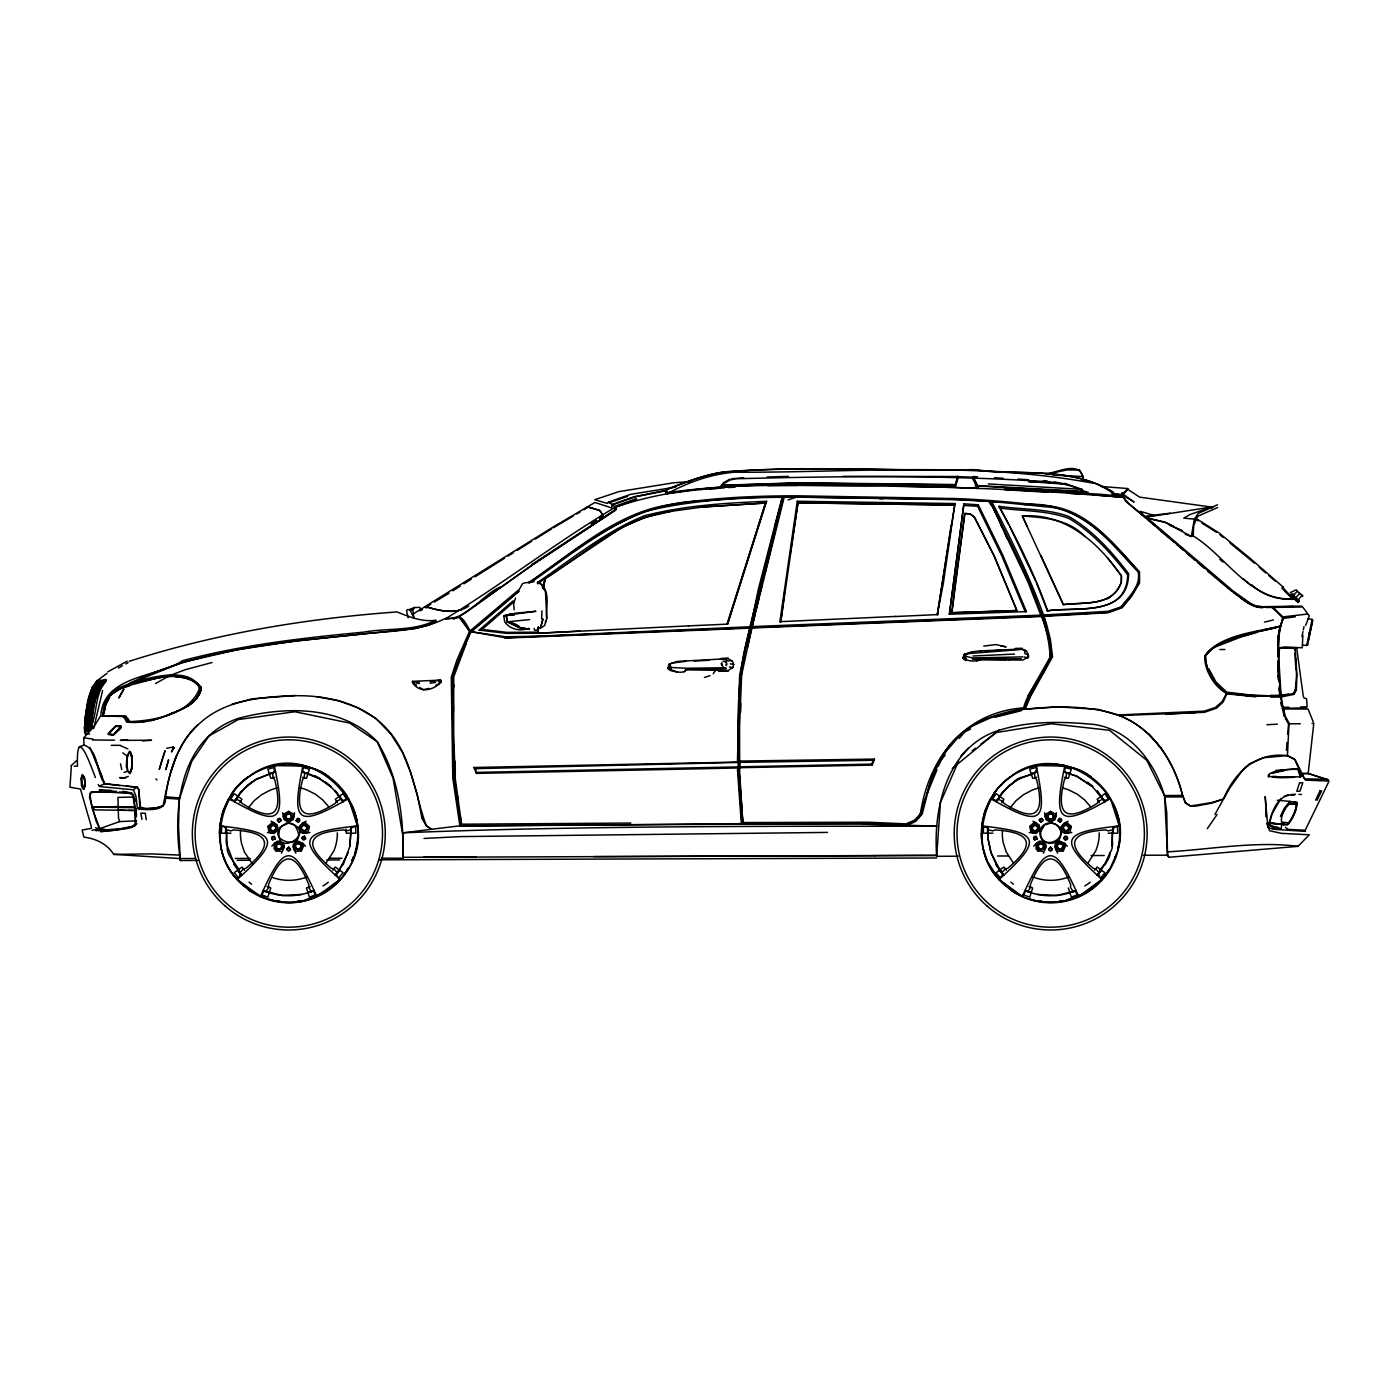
<?xml version="1.0" encoding="UTF-8"?>
<svg xmlns="http://www.w3.org/2000/svg" width="1399" height="1399" viewBox="0 0 1399 1399"><rect width="100%" height="100%" fill="white"/><g stroke="black" fill="none" stroke-linecap="round" stroke-linejoin="round"><path stroke-width="1.5" d="M86.126 731.782L86.126 716.41L89.081 700.042M288.631 847.427L290.38 849.123L289.89 850.382L287.372 850.382L286.882 849.123L288.631 847.217L290.607 849.123L288.631 851.152L286.673 849.123L288.631 847.217M1050.509 847.427L1052.258 849.123L1051.768 850.382L1049.25 850.382L1048.76 849.123L1050.509 847.217L1052.485 849.123L1050.509 851.152L1048.551 849.123L1050.509 847.217M919.003 817.75C927.677 795.979 930.335 770.901 945.182 751.438C962.442 724.665 993.465 713.752 1023.456 708.838C1028.3 684.548 1058.518 666.589 1048.953 639.903C1036.676 591.043 1012.142 546.344 990.002 501.437L955.15 499.67L797.36 497.135C765.69 496.243 733.741 498.184 702.053 500.982C634.551 501.874 581.057 545.558 529.084 583.208M1296.471 804.075L1295.491 810.108L1290.612 820.601L1288.549 822.874L1281.519 822.07C1280.575 815.162 1285.016 807.923 1289.93 803.271L1296.471 804.075L1288.514 804.058M197.871 724.63C175.015 745.615 168.632 776.987 163.141 805.754L155.971 807.992L146.335 808.744L139.83 807.24L138.116 808.027L139.235 808.727L140.652 808.325L138.711 789.456L137.242 787.182L104.698 783.755C96.094 772.878 98.804 750.056 84.027 745.055L78.886 746.961M381.245 858.182L403.017 858.217C404.084 818.223 398.523 776.2 377.17 741.627C341.951 704.851 284.084 706.215 238.337 718.352C180.069 738.06 172.252 808.307 180.436 860.525L197.819 860.455M1278.074 651.742L1278.511 636.038L1282.778 617.029L1272.74 607.079L1256.145 606.711L1249.937 603.913L1232.134 591.217L1129.378 504.077L1123.292 497.397C1044.616 490.402 965.555 487.237 886.581 485.995C796.626 487.307 702.193 477.181 615.63 507.137L614.581 509.061L614.528 506.49L612.64 504.864L612.132 506.823L612.202 504.462L608.408 502.136L607.218 503.43L594.802 499.688L618.953 491.609L673.706 482.777L691.019 481.571M85.094 782.216L83.573 788.984L81.649 785.434L81.807 775.815M86.178 731.729C85.531 713.84 87.507 693.572 101.567 680.841L94.677 688.955M130.492 753.152C132.415 759.657 133.167 767.351 130.09 773.577M354.419 811.805L357.427 825.935C298.564 832.09 296.063 839.907 340.062 879.446A68.936 68.936 0 0 1 335.743 883.731A69.338 69.338 0 0 0 340.044 879.446C396.109 820.811 312.152 727.567 247.955 777.197A67.519 67.519 0 0 0 232.671 792.516C216.932 819.08 213.75 855.593 237.2 879.446C247.343 869.741 224.924 858.794 227.372 846.185C223.455 839.697 231.587 825.445 219.835 825.935L222.826 811.787L232.654 792.499M1001.824 872.591A61.049 61.049 0 0 1 999.83 869.968L990.947 852.516L988.219 839.715L988.026 827.981L981.713 825.935L984.704 811.787L994.549 792.499M737.465 769.712L741.243 822.402L742.834 824.186L860 824.011L899.592 825.427M1272.74 607.079L1283.285 618.515L1280.015 626.507L1278.669 636.143M87.228 731.537C86.738 713.56 88.399 693.012 103.194 680.648M87.368 731.52C87.105 713.717 88.504 693.274 103.124 680.963M740.613 712.178L740.788 703.452M741.313 677.326L741.4 672.971M88.452 730.977C87.892 712.476 90.515 691.91 105.764 679.424M1283.285 618.515L1280.015 626.507C1255.637 633.502 1221.974 635.094 1205.483 655.746C1205.134 670.786 1214.699 684.688 1226.608 693.204L1250.146 695.95L1280.277 696.247L1284.684 715.693L1289.021 723.79L1287.43 755.6L1263.979 757.698L1249.342 763.871L1243.029 769.66L1229.791 787.952L1214.927 814.463M88.417 730.96C87.91 712.458 90.375 691.893 105.624 679.354M1008.731 524.642L999.008 506.263C1022.179 509.761 1046.644 508.344 1068.836 516.528C1092.899 530.396 1111.943 551.783 1128.591 573.695C1128.206 617.326 1076.391 606.379 1047.396 610.873L1036.344 582.474M226.148 827.981L227.39 846.185L234.402 864.477M988.026 827.981L988.236 839.715L990.964 852.533L996.28 864.477L1003.013 874.113L999.078 879.446C975.628 855.593 978.81 819.097 994.549 792.516A69.198 69.198 0 0 1 1009.833 777.197C1059.9 736.434 1139.59 794.335 1116.297 854.544A69.338 69.338 0 0 1 1114.898 858.444M1052.485 475.048L1082.826 476.517L1082.459 480.714L1082.826 476.517C1078.542 460.778 1057.032 472.879 1046.155 473.666M1308.31 772.231L1313.644 724.804M84.342 729.351L84.412 726.955M546.729 618.515C545.627 606.939 551.346 590.256 539.122 582.928L537.408 583.313L537.95 581.897L541.71 584.677L545.505 591.899L546.729 618.515L544.648 625.545L540.399 628.203L538.143 627.452M132.188 765.008L132.083 768.436L129.215 773.07L127.606 771.199L126.819 761.546L126.994 756.579L129.845 752.19L132.468 757.908M225.554 833.174L225.746 827.701M403.052 857.237L403.017 858.217L402.72 834.941L393.049 778.036L377.17 741.697L349.68 723.056L294.822 711.741L238.285 719.541L208.906 736.014L191.733 761.353L179.632 798.252L165.309 797.482C167.408 812.015 147.927 809.601 138.746 809.199M987.432 833.174L987.624 827.701M188.235 705.883L196.437 698.258L200.826 690.214L200.722 687.276C191.278 675.175 172.916 675.175 159.101 677.623C172.916 675.21 191.278 675.157 200.722 687.276C199.13 705.411 178.565 710.15 164.732 716.393C178.355 710.342 195.633 706.163 200.844 690.214C192.432 664.333 148.556 678.113 130.369 682.974L130.09 684.88L116.519 689.969L110.154 695.111L122.378 687.259L157.003 678.06M980.716 744.268L996.036 732.569L1050.999 723.755L1109.477 730.278L1146.69 760.199L1164.388 795.506C1154.752 762.385 1130.235 729.736 1094.07 724.455C1061.334 721.412 1027.513 720.572 995.983 731.292C946.441 749.13 933.046 809.112 936.683 856.328L958.35 856.205M85.059 727.323C85.461 711.584 87.63 694.324 98.839 682.345L93.873 688.64L88.732 700.339L85.601 716.778M126.295 767.089L126.994 756.579M541.605 618.953L541.973 610.856M1302.871 635.198L1302.277 647.807L1285.069 646.933L1278.459 647.894L1294.232 648.367L1294.932 649.958M1195.411 518.032L1218.949 532.879L1250.059 558.288L1283.338 587.213L1282.498 587.475L1292.659 598.964C1250.059 601.238 1225.769 555.893 1193.19 535.904L1193.679 526.059L1196.39 518.242L1198.418 515.951L1217.55 507.557M226.236 828.803L226.008 833.174L226.358 826.634M269.045 826.809L268.94 828.942A4.232 4.232 0 0 0 273.959 832.195L277.072 829.415L276.18 825.323L272.175 824.028L269.045 826.809L267.891 826.424L271.913 822.839L277.089 824.536L278.226 829.782L274.204 833.384L267.419 832.527M988.114 828.803L987.886 833.174L988.236 826.634M1030.923 826.809L1030.818 828.942A4.232 4.232 0 0 0 1035.837 832.195L1038.95 829.415L1038.058 825.323L1034.053 824.028L1030.923 826.809L1029.769 826.424L1033.791 822.839L1038.967 824.536L1040.104 829.782L1036.082 833.384L1029.297 832.527M219.468 833.174L219.853 825.935M267.891 826.424L269.028 831.706L271.389 833.227M1029.769 826.424L1030.906 831.706L1033.266 833.227M275.201 838.963L274.361 836.375L271.686 837.197L272.56 839.872L275.201 838.963L272.648 839.68L271.756 838.666L272.91 836.445L274.256 836.567L274.991 838.875M1037.079 838.963L1036.239 836.375L1033.564 837.197L1034.438 839.872L1037.079 838.963L1034.526 839.68L1033.634 838.666L1034.788 836.445L1036.134 836.567L1036.869 838.875M1128.591 573.695L1127.716 574.849C1126.457 617.431 1076.286 606.676 1047.641 610.768L1047.396 610.873M1083.018 480.976L1083.263 476.919L1079.276 469.522M712.371 669.474L715.379 670.523L713.21 673.793M1286.433 750.319L1287.028 742.379M84.57 728.022L84.902 723.545M95.674 830.639L112.672 830.534L132.503 826.722L135.633 823.556L135.161 808.517M1280.12 626.525L1278.336 636.055L1278.039 656.568L1278.336 636.055L1280.12 626.49C1256.599 633.187 1220.767 635.601 1205.483 655.746C1205.606 670.698 1214.489 684.776 1226.626 693.187L1250.164 695.95L1280.085 696.23L1280.75 695.286C1278.179 672.464 1277.654 649.241 1280.015 626.507L1263 629.987M84.814 722.968L85.496 714.294M281.391 764.379L267.261 767.386M1043.287 764.379L1029.139 767.386M764.816 573.677L782.478 500.772L782.146 497.257C735.612 497.694 688.675 500.457 643.383 511.877C602.409 528.717 567.417 557.099 531.218 582.159M1287.71 734.16L1288.549 723.878L1285.296 718.264M1277.969 656.568L1278.756 647.912M85.479 723.86L85.986 718.369M288.631 764.011L303.023 765.515L302.866 771.653L304.702 772.668L304.23 777.704L302.586 779.593C293.545 815.477 303.933 823.049 335.288 803.341L336.564 801.19L341.216 799.179L342.755 800.63L348.526 798.584L357.427 825.935A68.936 68.936 0 0 1 356.29 847.549L354.419 854.544M1050.509 764.011L1064.901 765.515L1064.744 771.653L1066.58 772.668L1066.108 777.704L1064.464 779.593C1055.423 815.477 1065.811 823.049 1097.166 803.341L1098.442 801.19L1103.094 799.179L1104.633 800.63L1110.421 798.584L1119.305 825.935A68.936 68.936 0 0 1 1117.941 848.563A69.198 69.198 0 0 0 1118.763 844.506M132.24 763.277L130.719 771.653L129.215 772.633L127.606 770.814L127.064 766.774M1279.49 648.751L1278.791 658.702L1281.047 695.216L1279.858 696.23L1281.274 696.929L1294.092 694.359L1296.348 689.987L1296.925 675.175L1295.089 647.894L1289.406 647.807M165.554 797.43C169.122 770.971 177.953 743.464 198.151 724.787C223.77 700.007 261.071 696.685 294.927 695.723C330.234 695.076 368.811 704.974 391.283 734.108C412.338 760.619 415.171 795.297 426.24 825.69L431.592 829.257L460.883 825.707L742.834 824.186L739.669 772.143L739.564 727.34L741.61 675.157L759.989 589.801L783.597 496.872L955.132 499.356C985.491 500.405 1015.639 503.85 1045.857 506.823C1086.219 509.184 1112.607 545.173 1138.174 572.069C1141.077 586.076 1128.748 596.971 1120.861 606.904L1108.025 611.346L1043.479 615L1049.372 639.85L1051.488 656.796L1029.507 696.51L1024.051 709.276C1055.301 705.97 1088.037 705.079 1118.168 715.029C1152.461 727.83 1174.461 760.881 1182.54 795.454L1185.285 802.816L1190.357 805.999L1210.957 802.729L1223.321 799.161C1235.02 771.863 1256.232 751.875 1287.272 755.6L1294.705 759.08M276.32 847.567L276.652 844.611L279.38 843.405L281.776 845.171L281.461 848.126L278.733 849.333L276.32 847.584L276.652 844.611L279.38 843.405L281.776 845.171L281.461 848.126L278.733 849.333M963.911 503.832L949.396 614.196L963.911 503.832L978.268 504.794L1002.646 554.808L1026.429 611.608L1025.152 611.66L1001.789 555.875L977.621 506.281L978.268 504.794M513.171 600.836L479.14 630.11L506.858 633.415L537.601 633.222L538.423 626.874L537.671 633.24L537.723 627.906M797.273 501.262L779.89 621.681L780.834 621.681L797.937 502.871L797.273 501.262L954.922 503.553L943.328 583.523L937.295 614.668L954.922 503.553M1280.802 798.619L1271.918 814.235L1269.278 824.571L1273.335 828.208L1281.117 829.17L1281.834 823.451L1283.6 825.323M780.834 621.681L784.944 589.556M964.016 654.627L971.483 651.882L979.527 650.937L1021.742 649.031L1026.394 650.902L1028.23 654.522L1027.216 657.74L1022.791 660.031L980.157 659.891C974.666 661.657 967.898 661.57 963.159 658.02L964.016 654.627L972.515 652.214M179.229 798.409L178.547 826.529L180.366 860.542L180.366 858.531L195.65 858.514M282.685 812.784L283.98 819.517L288.631 822.227L293.283 819.517L294.577 812.784M1044.581 812.784L1045.857 819.517L1050.509 822.227L1055.178 819.517L1056.455 812.784M86.895 710.814L87.455 706.915M88.032 703.015L88.592 699.115M789.875 556.47L798.025 502.783L953.961 505.074M672.569 511.125C622.957 517.123 585.447 553.025 544.945 578.749L543.442 588.979L545.033 578.784L622.153 527.231L644.974 517.368L672.569 511.107L703.207 506.963L765.463 503.063L766.6 501.314C725.661 502.958 684.461 505.529 644.607 515.689C605.33 531.463 572.208 558.901 537.478 582.491M543.232 586.583L545.033 578.784M951.163 525.08L937.347 614.651M343.227 864.704L349.89 846.185L351.114 827.981L355.521 826.144L355.888 833.174L346.287 833.174L346.078 829.152M1114.618 858.339L1116.28 854.562L1110.421 867.765L1101.94 879.446C1091.622 871.367 1110.928 862.588 1110.072 852.516C1116.664 844.856 1106.224 826.477 1119.305 825.935L1116.297 811.805M1300.598 776.2L1300.388 777.354L1297.835 769.345C1269.995 768.628 1251.178 780.1 1294.582 777.232M349.872 846.185L351.114 827.981M1111.75 846.185L1112.992 827.981M278.961 822.175L281.164 820.583L279.573 818.293L277.282 819.954L278.961 822.175L280.954 820.531L280.674 819.237L278.209 818.817L277.492 819.989L278.996 821.965M1040.839 822.175L1043.042 820.583L1041.451 818.293L1039.16 819.954L1040.839 822.175L1042.832 820.531L1042.552 819.237L1040.087 818.817L1039.37 819.989L1040.873 821.965M545.383 622.415L545.697 620.666M126.522 761.476L128.551 752.645L130.317 751.595L132.223 756.299M1311.93 620.299L1312.105 619.337L1307.82 618.795M1028.23 657.967L1028.632 655.799M460.131 815.337L461.565 826.144L742.047 823.661L738.13 769.695C738.217 722.146 735.577 673.531 750.441 627.661L758.258 589.591L782.146 497.257M1307.733 644.082L1307.505 645.026L1312.699 620.072L1308.257 641.372M1302.364 644.956L1306.701 645.481L1312.105 619.337M412.513 681.348L412.32 682.292C419.368 693.817 433.69 690.494 441.21 681.873L440.668 680.124L412.513 681.348L413.614 682.222M921.469 814.043L915.103 820.811L906.097 824.973L868.254 823.329L742.991 823.521L738.987 769.625C738.864 720.537 736.049 669.771 752.959 622.905L784.192 497.222M1303.308 629.952L1303.99 626.612M1308.695 635.741L1309.377 632.418M964.331 655.921L964.663 654.26M93.541 718.317L91.302 727.812M504.987 638.154L749.567 628.151L782.793 496.837L775.081 525.08M1301.909 636.65L1302.976 631.631M113.494 734.807L108.44 734.527L108.807 732.831L115.225 726.361L120.734 726.448L114.753 733.671L121.206 726.448L115.715 726.273L108.44 734.23L113.494 734.807L120.839 727.987L113.494 734.772L108.125 733.776M963.159 658.02L967.059 653.718L1020.221 649.556M296.098 820.583L297.69 818.293L299.981 819.954L298.302 822.175L296.098 820.583L297.742 818.502L299.071 818.817L299.438 821.283L298.267 821.965L296.308 820.531M687.434 669.404L686.105 669.596C682.485 675.175 672.727 670.628 668.145 668.267L670.471 664.665M1057.976 820.583L1059.568 818.293L1061.858 819.954L1060.18 822.175L1057.976 820.583L1059.62 818.502L1060.949 818.817L1061.316 821.283L1060.145 821.965L1058.186 820.531M108.877 716.358L102.949 715.956C102.319 693.309 123.672 684.181 142.523 681.296M105.485 707.719L102.949 715.956L105.817 703.592L109.297 696.807L105.817 703.592L102.931 715.956L109 716.358L102.931 715.956L105.922 703.575M726.308 668.757L686.209 669.282L684.146 671.87L686.314 669.859L728.197 670.471L732.779 667.603L733.706 664.438L732.342 660.94L727.777 658.684L677.064 661.412L668.722 664.438L668.145 668.267M749.567 628.151L739.599 675.297L737.465 761.248M747.363 647.51L754.795 615.682M755.792 611.433L758.765 598.702M103.106 714.749L106.062 702.368L110.451 693.887L116.764 688.745L182.604 662.269L237.096 649.783L295.276 640.952L415.258 628.588L428.374 625.248L435.806 621.925L435.701 620.317C422.166 622.065 409.33 616.976 397.054 611.923C306.259 618.48 216.058 633.432 129.268 661.307M1306.701 645.481L1306.928 644.484M759.762 594.505L761.79 586.164M1295.544 689.305L1293.498 693.502M1295.264 691.316L1296.541 675.21L1295.754 658.579M93.628 728.652L102.617 690.529M1217.515 504.777L1198.226 513.45L1194.344 519.169L1191.371 536.482L1185.215 534.313M283.245 816.806L283.98 814.078L288.631 811.368L293.283 814.078L294.017 816.789M1045.123 816.806L1045.857 814.078L1050.509 811.368L1055.178 814.078L1055.895 816.789M100.833 714.784C104.488 674.86 157.16 677.571 182.639 660.66C241.712 644.991 302.481 637.892 363.198 632.208C387.138 627.854 413.387 631.614 435.701 620.317M165.991 769.537L168.58 759.814L165.694 769.467M237.882 796.258A62.693 62.693 0 0 1 257.259 778.841L274.274 772.143L274.256 765.48C293.248 766.547 313.656 763.277 329.29 777.197M954.73 486.904L957.65 476.22M984.721 811.805L990.614 798.584L996.91 800.665L999.848 796.363A61.066 61.066 0 0 1 1013.715 782.496C1018.927 773.769 1039.702 778.211 1036.134 765.48C1055.108 766.565 1075.534 763.277 1091.168 777.197L1087.6 775.133L1091.15 777.232M528.77 629.095L519.012 627.521L507.015 621.838L506.176 615.228L513.818 613.951M955.272 487.342L958.263 476.657L972.812 477.216L978.461 488.408L954.538 487.394L958.263 476.657M782.478 500.772L783.597 496.872M1028.947 886.564L1032.689 887.998L1029.716 897.144L1023.159 894.608L1022.372 896.392C1044.493 906.325 1071.651 903.544 1091.185 889.134A69.338 69.338 0 0 0 1094.438 886.616M1064.447 777.302L1068.329 778.351L1071.302 769.205L1064.499 767.369C1052.957 822.979 1059.375 827.736 1108.742 799.546L1104.93 793.653L1097.148 799.284L1099.352 802.659M669.247 665.924L669.736 664.28L668.722 664.438M89.186 697.139L91.565 689.252M703.207 506.963L765.55 502.958L727.585 624.129L766.6 501.314M765.55 502.958L727.008 624.129M275.096 830.324L276.023 827.491L274.029 825.27L271.126 825.882L270.199 828.698L272.193 830.919L275.096 830.324L272.193 830.919L270.199 828.715L271.126 825.882L274.047 825.27L276.023 827.491M454.255 685.09L452.891 689.217L453.521 711.007M721.901 662.322L721.919 665.329M1036.974 830.324L1037.901 827.491L1035.925 825.27L1033.004 825.882L1032.077 828.698L1034.071 830.919L1036.974 830.324L1034.071 830.919L1032.077 828.715L1033.004 825.882L1035.925 825.27L1037.901 827.491M726.168 665.382L726.658 663.895M919.65 815.827L925.491 798.619M304.352 836.445L305.524 838.666L304.615 839.68L302.271 838.875L302.184 837.581L304.422 836.235L305.716 838.718L303.198 839.977L301.992 837.511L304.422 836.235M171.01 771.741L176.939 754.463M452.559 675.857L470.379 632.016L518.609 591.095M515.514 598.09L513.59 603.686L514.15 609.824M726.501 665.574L726.501 662.094L723.091 661.01M1065.076 839.977L1064.062 837.581L1064.901 836.567L1067.472 837.197L1067.594 838.718L1066.58 839.872L1063.957 838.963L1064.796 836.375L1066.3 836.235L1067.402 838.666L1065.146 839.767M1280.697 626.63L1283.268 616.872L1307.086 614.091M872.277 765.113L874.462 759.08L739.651 761.073L739.669 767.701L872.277 765.113L871.455 764.116L741.767 766.774L739.669 767.701M871.455 764.116L874.462 759.08M222.843 811.805L228.737 798.584C277.684 826.354 287.18 825.672 274.641 767.369L267.839 769.205L270.811 778.351L274.711 777.302M281.461 853.163L284.382 846.955L283.927 844.174L279.625 841.044L276.845 841.481L274.641 843.265L274.082 848.668L275.813 850.819L281.164 851.361M1043.339 853.163L1046.26 846.955L1045.805 844.174L1041.503 841.044L1038.723 841.481L1036.519 843.265L1035.977 848.668L1037.691 850.819L1043.059 851.361M1305.634 625.458L1309.289 615.892L1302.696 607.009L1266.322 607.516M348.176 852.533L339.31 869.968A61.049 61.049 0 0 1 337.316 872.591L336.127 874.113L338.61 878.187L343.052 872.696L335.27 867.048A57.849 57.849 0 0 1 332.787 870.23M1098.005 874.113L1104.755 864.477L1110.054 852.533M466.252 643.4L453.731 676.836L453.678 733.741L455.217 778.211L461.722 825.532L458.033 807.52L454.518 778.124L452.979 733.741L453.066 676.994L458.487 660.625L470.711 632.208L519.029 591.357M927.45 792.901L936.98 769.747M938.554 765.883L940.932 760.112L945.147 755.11M1025.257 709.083L1030.503 696.282L1052.538 656.778L1050.422 639.518L1046.837 625.248L1044.109 616.329L1042.85 615.945L1040.961 611.171M958.577 761.143L940.443 802.554L936.683 856.328L936.543 855.384L874.935 855.628M351.901 860.228L353.58 856.45M99.696 689.829L95.272 699.78L92.386 715.728L92.072 727.165C91.652 711.024 94.398 693.257 106.027 681.453M1207.634 668.914L1215.206 682.485L1226.836 693.834L1223.111 702.071L1216.535 708.174L1204.469 712.301L1119.305 715.571C1153.143 728.687 1174.286 761.773 1182.645 795.874M1281.309 816.334L1284.947 808.482L1290.333 801.977M453.468 619.197L458.907 616.872L469.522 631.229L456.896 660.136L451.282 677.133L452.786 778.229L459.886 825.812M1280.435 816.421L1284.265 808.272L1290 801.382L1297.083 802.816C1296.751 810.528 1293.113 818.363 1288.077 824.186M514.29 613.899L506.508 615.193L507.085 621.383L519.204 627.486L529.399 629.2M130.369 682.974C202.785 647.859 284.679 642.438 363.478 633.852C390.968 631.019 419.403 631.106 444.602 618.813L446.001 618.41C503.413 583.523 556.837 541.92 614.738 507.54L616.12 509.131L615.455 510.145L532.285 565.039L458.907 616.872M1024.225 708.349L1036.834 683.551M476.464 773.402L475.468 768.663L473.929 767.491L739.127 762.018L739.144 767.247L737.325 767.981L695.443 768.89L476.464 773.402L473.929 767.491M106.359 703.854L109.647 697.384M1105.123 864.704L1108.13 858.829M1048.428 661.71L1050.369 658.072M123.794 688.693L118.793 698.014L123.811 689.497M519.012 627.521L519.466 626.682L515.986 624.426L509.936 622.118L519.466 626.682M1009.256 660.311L1008.679 659.891M104.348 683.167L103.736 679.704M1027.688 696.51L1050.247 656.935C1049.25 642.998 1046.435 626.944 1040.786 615.14L1028.003 582.036L1001.229 525.692M517.455 592.494L522.631 583.558M237.2 879.446L260.494 896.392L264.428 897.651L260.494 896.374L263.991 891.303L266.072 891.583L268.66 887.228L268.433 884.71C282.266 850.4 294.997 850.347 308.829 884.71L308.602 887.228L311.208 891.583L313.271 891.303L316.769 896.392C278.576 914.806 228.457 889.344 220.99 847.549M1068.329 887.998L1071.302 897.144L1077.877 894.608C1054.496 842.81 1046.539 842.81 1023.159 894.608L1026.271 890.971L1027.95 891.583L1030.538 887.228L1030.311 884.71C1044.144 850.4 1056.875 850.347 1070.707 884.71L1070.48 887.228L1073.085 891.583L1075.166 891.303L1078.646 896.392L1101.94 879.446L1085.099 893.087L1064.901 900.816A68.936 68.936 0 0 1 1043.287 901.953M120.646 727.9L121.206 726.151L115.715 726.273M280.202 827.001C270.287 862.484 323.134 830.184 287.04 822.822C256.332 840.309 313.918 854.789 294.559 825.008A9.88 9.88 0 0 0 288.666 823.102L281.584 826.04M1205.501 655.746C1216.098 638.958 1240.423 638.591 1257.421 631.334M420.714 610.663L419.875 607.376L414.489 607.516L412.862 610.121L413.842 617.903M1269.313 774.102L1268.071 776.025L1268.788 777.162M173.459 746.979L174.036 748.063L171.482 751.997L173.459 746.979L166.726 748.273M235.574 800.036L237.952 796.363A61.066 61.066 0 0 1 251.837 782.496L257.101 778.561M234.402 801.854L237.97 796.363L234.228 793.653L230.415 799.546L235.032 800.665L237.952 796.363L241.992 799.284L239.806 802.659M342.877 864.477L336.127 874.113M996.28 801.854L999.848 796.363A62.693 62.693 0 0 1 1019.137 778.841M997.452 800.036L999.83 796.363L996.105 793.653L992.293 799.546C1041.66 827.753 1048.061 822.979 1036.519 767.369L1029.716 769.205L1032.689 778.351L1036.589 777.302M1001.684 802.659L1003.87 799.284L999.83 796.363L996.91 800.665M540.958 625.703L542.987 618.97L540.836 627.382L536.499 630.18L534.575 630.319L534.121 628.343M235.032 800.665L237.97 796.363M513.888 601.797L481.099 630.337L479.14 630.11M1207.32 828.645L1217.078 814.463M430.297 681.575L440.668 680.124M1122.54 495.019L1122.225 493.69L1134.099 502.049L1122.54 495.019L1127.961 489.44L1139.608 497.135L1212.863 507.26L1211.499 508.257M275.813 850.819L282.388 848.878L283.175 846.832L281.479 843.02L277.334 842.583L275.638 843.964L274.851 846.01L276.53 849.823M1037.691 850.819L1044.266 848.878L1045.053 846.832L1043.357 843.02L1039.212 842.583L1037.516 843.964L1036.729 846.01L1038.408 849.823M739.144 767.247L739.127 762.018M1261.601 696.16L1226.643 693.204C1215.276 688.046 1203.979 670.401 1204.766 655.746C1220.75 634.394 1256.04 632.243 1280.68 625.895M293.912 849.595L296.098 851.361L301.45 850.819L303.635 845.888L302.621 843.265L297.637 841.044L293.335 844.174L292.898 846.955L295.801 853.163M1055.79 849.595L1057.976 851.361L1063.327 850.819L1065.513 845.888L1064.499 843.265L1059.515 841.044L1055.213 844.174L1054.776 846.955L1057.696 853.163M91.739 687.591L97.248 680.876M300.733 849.823L302.411 846.01L301.642 843.964L299.946 842.583L295.784 843.02L294.105 846.832L294.874 848.878L301.45 850.819M1062.61 849.823L1064.289 846.01L1063.52 843.964L1061.824 842.583L1057.661 843.02L1055.983 846.832L1056.752 848.878L1063.327 850.819M237.603 796.118L241.765 790.96M999.481 796.118L1003.643 790.96M720.957 485.995L723.668 482.655L730.033 479.105M1281.274 696.929L1282.988 707.282L1282.096 708.349L1306.369 707.859M248.27 807.888L254.198 800.7L261.473 794.789L269.78 790.365A49.927 49.927 0 0 1 277.002 788.004M325.95 863.305L333.889 850.837A45.502 45.502 0 0 0 337.351 832.842M1010.148 807.888L1016.076 800.7L1023.351 794.789L1031.658 790.365A49.927 49.927 0 0 1 1038.88 788.004M1087.827 863.305L1095.767 850.837A45.502 45.502 0 0 0 1099.229 832.842M101.008 680.946C87.123 693.834 85.199 713.84 85.322 731.45C84.692 713.56 87.088 693.764 100.868 680.876M959.207 738.462L964.82 731.799M1085.047 536.604C1068.749 519.186 1044.581 517.647 1022.337 516.004L1063.31 604.648C1084.085 601.92 1112.835 606.991 1121.351 582.019L1121.491 575.828L1107.466 557.764M1041.101 555.893L1063.432 604.63C1084.155 601.92 1112.817 606.886 1121.333 582.036L1121.351 575.846C1098.652 542.987 1065.181 512.664 1022.424 516.004L1027.443 527.021M1290.595 595.904L1291.767 594.558L1293.463 595.764L1299.251 601.133L1297.87 602.444L1299.251 601.133M241.135 874.113L240.068 872.679L243.409 868.884L245.857 868.324C274.256 844.524 270.339 832.457 233.371 829.887L231.045 830.866L226.131 829.764M1003.013 874.113L1001.946 872.679L1005.286 868.884L1007.735 868.324C1036.134 844.524 1032.217 832.457 995.249 829.887L992.923 830.866L988.026 829.764M1296.418 601.203L1297.625 599.856L1299.094 601.168M1268.106 823.067L1287.307 824.693C1292.606 818.555 1296.383 810.336 1296.786 802.222L1293.655 801.802M81.597 776.008L82.401 775.098L83.555 776.13L84.517 778.683M1289.738 594.575L1293.113 593.841L1292.274 594.732L1297.887 600.136L1302.084 595.467L1302.871 596.096L1301.612 594.977M301.24 827.351L303.251 825.148L306.154 825.777L307.063 828.61L305.069 830.814L302.149 830.184L301.24 827.351L303.251 825.148L306.154 825.777L307.063 828.61L305.069 830.814L302.149 830.184M1295.526 598.038L1299.723 593.403L1302.084 595.467M1293.131 595.782L1297.293 591.2L1296.243 589.766L1290.385 592.529M1291.907 594.575L1290.735 595.852L1292.221 597.128L1293.463 595.764M1294.11 599.139L1295.334 597.81M1292.221 597.128L1294.495 599.192L1295.719 597.863M1298.01 602.462L1296.716 601.203L1297.922 599.909M1291.889 597.093L1293.078 595.834L1291.767 594.558M960.886 756.02L968.265 748.185M134.287 826.442L136.822 823.766L135.633 823.556M271.843 846.168L274.641 843.265M1033.721 846.168L1036.519 843.265M1143.35 855.261L1167.361 855.191L1169.092 857.255L1298.01 846.343L1309.324 834.783L1281.344 833.349L1269.575 830.709L1267.739 825.672L1265.203 796.556L1266.41 816.544M95.499 682.432L98.227 679.669M136.507 823.451L134.007 825.97L121.276 828.628L106.814 829.817L99.661 828.663L96.181 821.3L89.449 796.975L91.162 792.534L100.885 791.642L130.02 793.478L133.5 795.401M414.489 607.516L411.691 610.156L414.489 607.516L409.575 609.369L413.737 617.221M71.017 765.778L76.683 760.636M976.729 660.87L979.755 659.646M136.595 810.476L94.817 809.881L92.491 807.066L135.056 806.856M469.522 631.229L470.379 632.016L470.186 630.879L518.102 590.343M952.282 768.418L999.603 729.666M110.171 695.111L122.308 687.259M246.434 786.308L251.575 782.146M1008.312 786.308L1018.979 778.561M599.524 518.697L602.864 516.021M84.027 745.055L83.713 737.798L94.31 726.221L100.466 716.026L121.626 716.463L123.881 717.075L126.732 722.076C142.173 723.825 157.86 719.646 171.972 713.438M972.2 750.756L975.61 748.168M528.542 582.474C573.712 552.727 616.137 511.912 671.8 504.339C713.315 497.572 755.443 495.823 797.447 495.806L954.975 498.551C985.298 499.548 1015.482 502.608 1045.648 505.704C1086.673 508.082 1113.831 544.141 1139.538 571.824L1139.555 583.016L1131.529 596.341L1122.208 607.673L1108.253 612.745L1044.109 616.329M537.636 583.855L544.421 578.731M99.189 679.145L106.989 673.356M244.475 870.23A57.849 57.849 0 0 1 241.992 867.048L234.228 872.696L238.652 878.187C280.692 839.942 278.244 832.353 221.759 826.144L221.374 833.174L230.992 833.174M1006.353 870.23A57.849 57.849 0 0 1 1003.87 867.048L996.105 872.696L1000.547 878.187C1042.57 839.942 1040.122 832.353 983.637 826.144L983.252 833.174L992.87 833.174M474.104 606.641L532.25 564.934L615.7 509.918L616.364 508.886L614.983 507.662M297.935 843.387L295.521 845.118L295.836 848.091L298.547 849.315L300.977 847.567L300.663 844.611L297.952 843.387L300.663 844.611L300.96 847.567L298.547 849.315L295.836 848.091M1059.83 843.387L1057.399 845.118L1057.714 848.091L1060.425 849.315L1062.855 847.567L1062.541 844.611L1059.83 843.387L1062.541 844.611L1062.838 847.567L1060.425 849.315L1057.714 848.091M500.038 587.195C481.746 595.135 467.511 619.705 446.001 618.41M439.583 683.446L435.771 685.423M596.219 520.411L591.077 523.873L596.201 520.463M89.956 729.928L84.639 731.799M531.865 564.549L614.773 509.988M305.891 833.227L308.252 831.706L309.371 826.424L305.367 822.839L302.551 822.997L298.896 827.036L300.54 832.108L303.058 833.384L309.844 832.527M1067.769 833.227L1070.13 831.706L1071.249 826.424L1067.245 822.839L1064.429 822.997L1060.774 827.036L1062.418 832.108L1064.936 833.384L1071.721 832.527M322.924 885.987L325.687 884.203A63.007 63.007 0 0 0 328.31 882.192M1084.802 885.987L1087.565 884.203A63.007 63.007 0 0 0 1090.206 882.192M134.112 789.158L137.242 787.182M452.839 590.815L460.219 586.164M463.926 583.82L471.306 579.169M475.013 576.843L504.462 558.288M163.141 805.859L155.499 808.22L139.235 808.727M508.099 556.033L513.52 552.64M517.158 550.384L531.637 541.326M535.275 539.07L551.573 528.892M412.565 614.371L553.392 526.863L594.872 502.468L611.748 507.942M427.15 606.432L430.805 604.228M434.477 602.007L449.131 593.159M125.962 777.774L119.545 777.617L123.217 778.176L128.253 776.393M1292.081 599.576L1293.341 598.58L1283.46 588.699L1283.338 587.213M107.74 671.87L127.257 661.15M553.392 527.755L573.118 516.126M576.703 514.01L580.288 511.894M583.873 509.778L587.458 507.662M1107.483 598.772L1110.439 597.023M155.534 683.569L170.031 675.42C180.086 677.728 192.695 677.273 199.008 686.909L199.113 689.462C188.34 715.204 153.278 720.677 128.568 721.692L125.49 716.673L123.147 715.956L102.931 715.956M118.373 667.988L122.413 665.784M125.805 663.913L128.078 662.689M510.443 613.934L503.78 615.822L504.654 621.716C509.533 628.903 518.749 631.299 526.846 628.885M507.015 621.838L529.714 619.6M468.77 606.029C455.742 614.983 439.251 610.716 425.313 606.606C437.188 609.807 450.216 613.759 462.265 609.387M257.329 778.928L274.274 772.143M1019.206 778.928L1036.152 772.143M302.551 822.997L306.189 821.23M1064.429 822.997L1068.067 821.23M966.744 730.89L970.556 729.054M995.406 717.145L1021.253 710.709M116.607 690.739L122.378 688.063M905.992 825.742L915.628 821.493L922.203 814.026L929.618 785.101L936.333 768.488L945.846 751.805L958.14 737.325L971.78 726.238L990.475 717.827L1023.648 709.345L1058.291 706.88L1098.582 709.433L1117.329 714.994L1204.277 711.129L1215.329 707.509L1222.184 701.546L1226.643 693.204M1272.216 773.245L1284.824 770.447M1272.023 772.825L1284.614 770.08M100.046 785.853L104.838 783.737L119.824 785.591M470.186 630.879C459.659 612.43 462.369 618.026 445.686 619.04M171.36 713.507C183.461 708.856 196.682 703.137 201.194 689.794L200.861 686.874M429.021 688.395L423.302 689.812L419.595 687.346M438.656 681.96L441.21 680.928M1212.95 647.894L1240.983 636.982L1257.089 632.383M170.031 675.42L128.656 684.233L129.967 684.88M266.072 891.583C281.426 897.546 299.071 897.074 314.11 890.359M1284.352 796.276L1288.182 794.789M1075.988 890.359C1060.949 897.091 1043.304 897.528 1027.95 891.583M310.193 886.564L306.451 887.998L309.424 897.144L315.982 894.608C292.618 842.81 284.662 842.81 261.281 894.608L267.839 897.144L270.811 887.998L267.069 886.564M311.208 891.583L307.99 892.737L312.064 891.18M1073.942 891.18L1057.067 895.447L1037.498 894.416M171.85 674.773L185.315 669.684L212.018 662.531M1114.338 494.319C1075.009 464.765 1019.084 476.552 973.442 469.714C890.498 471.323 807.171 465.307 724.402 471.883C704.012 474.646 684.863 482.463 665.714 489.633L666.571 489.667C685.335 482.672 704.029 474.716 724.035 472.075C806.926 465.43 890.429 471.411 973.494 469.627C1019.626 475.275 1071.809 466.759 1113.377 492.133L1114.741 496.575L1092.217 494.826M614.528 506.49L636.248 498.621M614.633 507.417L636.632 499.408M162.861 717.145L150.777 720.712M1073.085 891.583L1069.868 892.737L1074.764 890.971M612.64 504.864L634.604 497.012L665.697 490.804L667.253 493.637L698.591 489.58L724.332 487.866M123.986 772.493L127.606 771.199M307.99 892.719L312.886 890.971M1022.826 656.9L972.585 657.932L965.258 656.218M99.661 828.663L119.667 821.58L136.63 820.846M612.202 504.462L634.167 496.732L665.399 490.437M608.408 502.136L630.722 494.319L675.665 487.097M1223.321 799.126L1211.831 803.131L1195.673 806.156L1190.846 806.279L1185.478 802.834M609.264 502.713L627.696 496.33M788.109 499.898L797.29 496.82M419.385 610.611L422.533 609.562M308.217 826.809L305.087 824.028L302.918 824.133L301.082 825.323L300.208 829.415L303.321 832.195L305.507 832.09L309.371 826.424M1282.761 587.807L1281.886 588.087L1292.763 599.157M1070.095 826.809L1066.965 824.028L1064.796 824.133L1062.96 825.323L1062.086 829.415L1065.199 832.195L1067.385 832.09L1071.249 826.424M1078.646 896.357L1066.86 900.204L1078.629 896.374A69.338 69.338 0 0 0 1089.471 890.341M704.431 677.448L710.01 675.63M1193.19 535.887L1191.371 536.482L1165.105 522.264L1145.379 517.682L1125.583 501.157L1122.225 493.69M124.231 687.486L129.792 685.755M288.631 812.574L285.029 814.673L284.452 816.806L285.029 818.905L288.631 821.003L292.251 818.905L292.811 816.806L288.631 811.368M1050.509 812.574L1046.907 814.673L1046.33 816.806L1046.907 818.905L1050.509 821.003L1054.129 818.905L1054.689 816.806L1050.509 811.368M1293.498 693.467L1279.858 696.23L1279.298 690.074M269.29 773.612L275.62 771.933M1031.168 773.612L1037.498 771.933M232.129 704.134L252.222 698.818L295.119 695.478M1046.312 474.278L1066.93 469.924L1079.259 470.047M514.272 613.339L535.922 611.276L506.508 615.193M71.314 766.425L69.95 787.2L80.46 789.071L91.215 826.232L91.407 828.348L82.156 830.062L83.853 837.127C95.762 838.578 107.128 843.877 113.739 854.369L180.506 858.584M1264.434 622.118L1273.405 619.949M351.132 829.764L346.218 830.866L343.892 829.887C306.923 832.457 303.023 844.524 331.406 868.324L333.871 868.884L337.194 872.679L339.31 869.968A62.693 62.693 0 0 1 335.183 875.074M1113.009 829.764L1108.095 830.866L1105.77 829.887C1068.801 832.457 1064.919 844.524 1093.284 868.324L1095.749 868.884L1099.072 872.679M1022.652 707.929C964.243 712.493 928.324 758.713 920.42 813.851L914.579 820.111L906.062 823.871L868.359 822.21L743.568 822.542M983.742 646.093L996.123 644.572L1006.056 646.898L1000.775 645.866M144.429 680.701L157.125 678.078M731.764 478.738L743.726 477.758M129.67 683.499L133.954 682.677M91.984 830.289L99.906 828.995L106.796 830.376L121.381 829.205M301.642 894.416L282.091 895.447L264.376 890.971M881.79 498.604L886.057 497.939L879.674 498.831M159.206 677.641L170.818 675.874L179.299 677.029M1281.047 695.216L1288.409 694.114M1144.085 516.371L1170.281 513.206M1295.299 616.784L1283.6 618.375M523.593 583.068L534.033 581.652M430.105 683.184L435.579 682.467M142.558 721.762L146.668 721.237M671.607 663.126L686.227 661.255M666.956 492.623C762.018 479.595 858.269 485.575 953.856 486.537M1275.573 770.447L1298.097 768.733L1301.157 776.218M1028.58 481.169L1035.138 481.571M127.554 739.634L120.331 740.368L151.494 740.263L142.558 740.893M503.78 615.822L508.012 615.42M85.409 734.16L89.658 733.81M1167.431 851.834L1166.766 812.662L1164.563 795.576L1167.588 855.226L1167.431 851.834C1210.817 849.525 1254.606 840.834 1298.01 846.343M1290.962 794.58L1295.491 794.23M92.491 739.966L114.508 740.193M728.634 487.569L735.07 487.149M698.591 489.58L705.026 489.16M709.31 488.881L720.03 488.181L723.615 483.669L729.946 480.067L735.384 478.773C837.931 476.167 940.74 474.908 1043.164 481.448C1059.673 482.375 1075.883 485.873 1090.083 494.686M721.517 485.243L797.955 482.83L954.031 484.509M721.622 485.505L797.937 483.04L953.908 484.928M985.421 651.182L1001.509 650.22M720.905 658.474L728.145 658.037M1195.918 712.616L1165.577 714.329M1200.132 712.388L1204.364 712.143M1266.917 724.734L1277.357 724.192M580.078 631.071L537.601 633.257L688.465 625.878M694.131 661.062L709.066 660.293M972.952 656.009L1014.467 654.067M688.483 625.878L727.585 624.129M779.89 621.681L895.832 616.417M751.473 627.591L1042.028 616.032M1042.85 615.945L1108.043 612.29L1121.316 607.621L1131.091 596.219L1138.873 582.963L1138.873 572.191C1109.424 537.303 1074.38 500.457 1024.54 504.549M895.43 616.522L938.099 614.563M749.847 626.769L537.303 636.23L505.459 636.79L471.183 631.753M752.207 626.595L1040.786 615.14M750.441 627.661L505.196 637.699L470.711 631.614M751.84 627.976L1041.625 616.504M1294.372 795.139C1278.354 792.883 1271.499 811.717 1269.015 824.203L1274.874 827.771M424.019 838.456L460.411 836.602L827.526 832.422M718.631 671.345L728.512 670.995M1300.196 773.664L1308.03 773.437L1328.438 779.96L1308.03 773.437M949.396 614.196L1026.429 611.608M1293.306 606.414L1271.796 607.166L1282.778 617.029L1283.11 618.673M1015.027 649.014L1020.798 648.839L1026.394 650.902M767.107 477.024L788.354 476.359M992.8 506.158L990.002 501.437L1002.139 527.003L990.562 501.419L998.851 502.311M725.784 658.859L720.188 659.034M725.731 667.725L686.157 668.25L671.975 667.498L670.121 666.256M1300.563 706.967L1307.138 706.792L1306.544 698.818L1303.798 697.839L1303.186 695.688L1296.698 647.947M475.468 768.663L738.829 762.403M476.989 772.388L738.882 766.897M100.676 831.81L126.295 828.715L132.223 827.281L135.441 823.959L134.986 808.447L132.73 794.615L131.576 792.988L122.867 791.239M134.042 797.01L117.953 797.413L118.513 818.013L119.667 821.58M1021.218 658.737L972.567 658.981L980.157 659.891M113.739 854.369L151.127 853.897L180.331 855.121M1299.741 773.595L1308.013 773.507M1219.841 649.556L1224.877 649.468M1022.144 648.279L1015.534 648.384L1015.936 649.171M997.4 659.209L1006.93 659.261M872.871 760.304L741.767 762.35L739.651 761.073M1284.212 716.393L1282.568 708.961L1308.082 709.048L1313.451 722.409M1270.747 697.122L1280.942 696.982M1282.988 707.282L1288.811 707.212M1289.406 647.789L1278.459 647.912M1300.336 723.773L1289.336 723.79L1284.981 716.026L1283.845 709.573M767.596 485.663L797.85 485.401M537.181 632.138L507.033 632.383L481.746 629.375M1270.484 695.373L1280.75 695.286M630.827 823.049L462.265 824.186M1280.277 696.247L1279.351 687.871L1280.102 696.247L1250.286 694.988L1226.661 692.138L1215.853 681.768L1208.841 668.827M74.112 766.162L77.47 766.145C75.966 723.335 90.41 764.484 95.377 777.547M1327.546 779.383L1304.55 778.823L1300.161 772.091L1294.809 759.622L1287.272 755.6M1164.633 796.031L1182.837 795.926L1185.74 803.113M921.976 855.419L593.596 856.608M922.028 855.506L936.718 855.436M997.592 856.013L1008.434 855.978M1091.133 855.523L1104.231 855.506M874.882 855.681L423.6 857.237M237.13 860.315L250.229 860.263M326.667 860L339.765 859.948M379.077 859.825L936.683 857.989M1300.703 776.865L1276.045 776.9M1164.388 795.506L1182.54 795.454M1164.912 796.958L1183.362 796.923M402.895 857.29L476.202 857.062M235.154 858.444L250.211 858.444M328.905 858.269L341.986 858.252M1272.041 776.428L1276.395 776.428M1108.165 833.174L1117.766 833.174L1117.399 826.144C1060.897 832.353 1058.483 839.942 1100.488 878.187L1104.93 872.696L1097.148 867.048A57.849 57.849 0 0 1 1094.665 870.23M842.705 476.359L958.035 476.499M797.937 502.871L953.943 505.004M119.37 806.628L115.05 806.576M119.475 810.248L125.385 810.318M127.886 810.371L136.123 810.476M125.228 806.716L132.643 806.821M134.706 807.695L92.491 807.066M972.567 658.981L1006.371 659.524M1255.917 696.824L1226.836 693.834M895.377 486.31L954.031 487.394M120.331 745.317L111.255 745.335M1312.035 723.493L1313.958 723.545M99.189 789.805L111.116 790.383M99.486 790.487L116.694 791.379M975.278 485.855L1088.125 492.168M975.348 485.488L1085.939 491.574M1292.659 598.982C1277.742 599.944 1263.052 595.414 1252 585.027M419.403 681.908L413.055 682.205M112.55 791.519L90.935 792.009L89.763 793.915L92.124 808.045L99.906 828.995L95.604 827.736M1070.532 493.515L1088.335 494.477M1295.089 647.894L1297.345 648.104M973.267 476.534L977.499 476.779M994.497 477.758L1002.978 478.266M1017.842 479.123L1028.475 479.735M988.236 483.932L1081.742 489.353M1004.902 489.755L1048.078 492.273M964.558 505.511L977.621 506.281M1004.919 488.793L1100.681 494.284L1123.1 496.365L1123.554 497.922L1122.697 495.124L1111.873 493.882M907.566 825.235L936.823 826.197C758.94 826.319 580.865 825.777 403.087 832.807L431.592 829.257L426.468 825.9L421.921 818.065L417.322 794.807L410.379 771.986L402.527 752.47L391.108 734.335L376.104 718.596L357.934 707.789L338.68 700.742L316.629 696.719M92.981 739.074L83.713 737.798M1066.283 483.722L1032.165 481.361M165.502 798.199L179.387 799.126M1066.055 484.246L1028.545 481.571L1036.589 482.183M126.242 786.186L137.154 787.165L138.658 789.491L139.865 807.293M165.834 796.923L179.509 797.902M729.613 660.73L732.342 660.94M1100.786 486.432L1128.031 488.548L1122.365 494.057L1122.085 492.71L1123.187 496.942M1298.989 794.317L1301.542 794.51M1269.208 823.049L1287.307 824.693M1268.91 823.032L1283.95 824.273L1279.875 823.854M119.282 791.939L129.897 792.918L133.639 795.052L131.768 793.408L123.322 791.939M1277.27 800.263L1290 801.382M1111.82 496.208L1123.1 497.31M999.323 507.994C1022.372 511.212 1046.522 510.163 1068.626 518.312C1092.287 532.092 1111.156 553.304 1127.716 574.849M1194.344 519.169L1183.781 518.102L1190.269 514.43L1211.954 506.98L1146.306 517.158L1232.956 590.903L1250.216 603.179L1255.445 605.68L1262.772 606.711L1301.909 606.099M1113.499 493.69L1122.697 494.634M1043.339 480.609L1047.659 481.186M1054.164 482.043L1058.483 482.62M1262.667 607.761C1251.161 607.568 1242.557 598.947 1233.673 592.756M416.605 683.062L419.403 683.464M411.691 610.156L407.511 609.527L406.532 610.768L408.106 617.798M1269.225 825.865L1277.724 827.176L1281.117 829.17M729.421 667.043L732.779 667.603M730.226 663.808L733.706 664.438M1092.427 483.075C974.788 461.11 853.425 472.845 734.388 472.215C710.64 474.156 688.116 482.375 667.253 493.637L666.571 489.667M1028.23 654.522L1025.03 653.788L1024.628 650.71M677.308 672.132L670.278 670.488L667.585 668.215M1169.302 525.062L1182.435 530.536M1024.243 657.023L1027.216 657.74M174.036 748.063L173.004 747.486M425.313 607.551L426.66 607.9M1029.139 898.962L1036.134 900.816M267.261 898.962L274.256 900.816M1063.52 771.933L1075.988 775.938L1092.444 786.623M301.642 771.933C318.395 775.431 333.277 786.133 342.23 800.665M303.758 772.475L319.951 778.928L330.531 786.623M302.569 777.302L306.451 778.351L309.424 769.205L302.621 767.369C291.079 822.979 297.497 827.736 346.847 799.546L343.052 793.653L335.27 799.284L337.474 802.659M120.331 745.545L127.939 748.955M124.179 715.763L126.47 716.393M1066.58 772.668L1075.988 775.99M304.702 772.668L307.99 773.612L302.988 772.143M123.567 716.428L125.823 717.075L128.813 722.006L125.805 717.075L123.567 716.445L125.823 717.075L128.656 722.041M1154.227 515.479L1140.57 511.422L1145.379 517.682L1165.07 522.264L1173.464 526.076M1064.866 772.143L1069.868 773.63M1064.989 483.477L1082.476 489.493M1026.271 890.971L1031.15 892.719L1025.047 890.359M1027.076 891.18L1031.168 892.737M265.198 891.18L269.29 892.737L263.152 890.359M129.373 751.228L131.156 753.974M1305.424 831.391L1273.317 829.257L1268.298 827.718L1266.777 823.346M997.924 799.179L1002.576 801.19L1003.852 803.341C1035.243 823.067 1045.56 815.46 1036.554 779.593L1034.91 777.704L1034.438 772.668M236.046 799.179L240.698 801.19L241.975 803.341C273.365 823.067 283.682 815.46 274.676 779.593L273.032 777.704L272.56 772.668M441.21 681.873L440.283 680.683M980.279 650.902L981.399 651.427M725.224 659.594L728.459 661.132M1032.952 821.23L1036.607 822.997M271.074 821.23L274.729 822.997M1015.919 893.104L1022.372 896.392L999.078 879.446L1015.919 893.104L1004.22 884.588M1076.163 775.553L1092.409 786.623L1104.108 800.665M314.285 775.553L320.179 778.561M1297.887 600.136L1298.779 600.643L1298.534 599.769M190.037 679.022L196.717 682.904L200.774 687.259M1194.816 518.627L1198.436 520.9M1202.056 523.191L1216.553 532.337M254.058 893.087L242.359 884.605M1241.193 598.3L1250.041 604.158M965.87 659.838L963.316 656.778M413.422 682.957L416.605 685.213M724.839 661.447L726.151 662.392M122.78 752.854L127.484 756.264M723.126 666.624L721.045 663.721M1285.454 827.386L1288.024 829.362L1305.215 830.254L1329.05 781.097L1305.267 780.082L1295.457 760.304M1087.565 782.146L1092.724 786.308M1010.882 882.122L1013.453 884.203M325.687 782.146L330.829 786.308M249.005 882.122L251.575 884.203M1219.998 534.803L1223.268 537.478M1229.826 542.829L1254.326 563.08M1136.268 509.831L1145.973 517.752M82.436 788.004L83.853 789.158L85.391 785.766L84.814 778.578L82.628 774.889M964.506 656.935L966.324 658.439M1243.064 578.696L1251.406 585.639M1207.617 571.072L1232.204 591.655M1219.806 559.373L1223.006 562.066M1147.512 519.081L1155.294 525.709M1158.389 528.367L1167.71 536.342M1148.509 520.341L1154.735 525.657M1157.865 528.315L1173.674 541.85M669.491 666.973L671.24 668.46M1176.909 544.648L1183.362 550.227M1186.597 553.007L1194.659 559.967M1197.894 562.765L1204.347 568.326M1259.17 567.26L1265.64 572.856M1268.876 575.654L1275.346 581.25M962.792 658.16L965.52 660.555M1294.495 599.192L1296.716 601.203M1297.293 591.2L1299.723 593.403M973.547 477.269L977.761 486.083M1064.499 843.265L1067.297 846.168M302.621 843.265L305.419 846.168M155.919 778.858L156.95 779.942M1090.713 806.908L1084.61 799.878L1077.178 794.142L1068.749 789.91A49.927 49.927 0 0 0 1063.327 788.162M1013.261 862.781L1006.231 851.921L1003.363 843.16A45.468 45.468 0 0 1 1002.418 830.341M328.835 806.908L322.714 799.878L315.3 794.142L306.871 789.91A49.927 49.927 0 0 0 299.596 787.724M252.607 864.18L244.353 851.921L241.485 843.16A45.468 45.468 0 0 1 240.541 830.341M1148.649 733.723L1162.796 750.284M542.235 587.02L544.001 589.136M1122.697 495.124L1124.796 499.513M1097.376 790.96L1105.123 801.627M1097.061 791.274L1103.094 799.179M995.913 864.704L1003.643 875.372M335.498 790.96L343.227 801.627M335.183 791.274L341.216 799.179M234.035 864.704L241.765 875.372M999.096 879.464L987.292 861.312L982.867 847.549M1001.946 872.679L999.83 869.968A62.693 62.693 0 0 0 1003.905 875.074M240.068 872.679L237.952 869.968A61.049 61.049 0 0 0 240.995 873.868M999.481 870.23L1002.838 874.567M237.603 870.23L240.96 874.567M459.309 616.557L470.379 632.016M1167.273 855.139L1168.812 857.272M1103.566 800.036L1101.188 796.363L1104.755 801.854M342.877 801.854L339.31 796.363L341.688 800.036M127.484 718.019L129.53 721.254M89.868 747.381L104.838 783.737M98.192 784.559L99.381 786.518L133.36 789.805L135.948 796.188L137.382 808.5M999.008 506.263C1017.493 539.962 1034.718 574.517 1047.641 610.768M972.602 478.58L976.554 485.925M989.058 501.472L991.104 505.371M991.734 501.699C1010.812 538.58 1029.419 575.863 1043.479 615M614.738 507.54L615.49 508.974M422.253 817.873L426.468 825.9M1009.781 526.496L1035.47 580.568M972.812 477.216L977.726 488.356M1004.762 532.774L1007.315 538.807M94.258 756.946L101.952 776.358M84.867 733.321L84.465 730.82M132.922 794.929L133.5 796.923M1280.645 702.648L1281.624 706.443M529.224 629.55L528.63 628.273M120.506 763.802L121.713 769.502M460.883 825.707L453.643 778.106L452.017 677.186M141.981 819.394L140.809 813.169L145.234 813.256L146.265 819.762M134.129 797.22L134.864 801.487M134.461 798.514L134.969 801.452M457.543 795.856L458.12 800.176M134.269 801.33L134.934 806.733M81.841 785.521L81.474 778.334M1294.827 653.193L1295.876 669.019M135.878 808.639L136.472 814.743M665.697 490.804L665.872 492.71M1277.986 675.769L1278.354 679.879M1280.085 696.23L1279.316 686.157M135.72 808.57L136.437 816.666M1278.808 679.669L1277.952 662.881M739.284 777.494L739.931 785.993M740.893 798.724L742.834 824.186M1050.666 653.788L1050.876 656.865M1112.8 826.634L1113.132 833.174L1112.922 828.803M981.346 833.174L981.731 840.397M350.922 826.634L351.254 833.174L351.044 828.803M131.996 758.748L132.258 764.606M1278.004 662.881L1278.896 681.61L1277.952 660.8M454.972 761.108L455.34 774.172M1266.13 807.328L1266.217 817.086M1289.336 723.79L1289.336 724.997M242.01 875.074A62.693 62.693 0 0 1 237.9 869.986M339.66 870.23A63.007 63.007 0 0 1 335.498 875.372M281.409 901.953A68.936 68.936 0 0 0 303.023 900.816L323.221 893.104L340.062 879.446L316.769 896.392L312.834 897.651L329.29 889.134A69.338 69.338 0 0 1 324.096 892.579M353.755 856.503A69.338 69.338 0 0 1 352.233 860.368M348.526 867.765A69.338 69.338 0 0 1 343.979 874.655A68.936 68.936 0 0 0 348.578 867.625M232.391 792.324A69.338 69.338 0 0 1 247.728 776.987M355.591 815.634A69.338 69.338 0 0 1 356.518 819.692A68.936 68.936 0 0 0 355.573 815.774M306.241 877.208A49.944 49.944 0 0 1 272.683 877.61M329.36 888.977A68.936 68.936 0 0 1 324.183 892.387M1097.061 875.074A62.693 62.693 0 0 0 1101.188 869.986A61.049 61.049 0 0 1 1098.145 873.868M1101.538 870.23A63.007 63.007 0 0 1 1097.376 875.372M994.549 792.516A67.519 67.519 0 0 1 1009.868 777.197M991.646 869.566A69.198 69.198 0 0 0 993.92 873.011A69.041 69.041 0 0 1 991.646 869.531M1119.62 830.062A69.198 69.198 0 0 1 1119.62 836.287M1068.119 877.208A49.944 49.944 0 0 1 1032.794 876.963M1109.407 869.391A68.936 68.936 0 0 1 1103.321 877.768A69.338 69.338 0 0 0 1109.355 869.531M1094.49 886.459A68.936 68.936 0 0 1 1091.237 888.977M1089.559 890.149A68.936 68.936 0 0 1 1078.716 896.182M81.177 778.281L81.562 785.626L83.59 789.368L85.217 782.198L82.366 774.696L81.177 778.281M84.727 728.809L84.814 731.187L88.102 730.663C98.332 717.495 93.576 696.3 104.715 682.59L103.491 680.211L98.769 680.316C85.496 692.068 86.406 712.336 84.727 728.809M90.673 716.638L90.34 730.086C89.781 712.353 92.509 693.012 106.079 680.264C96.426 689.655 91.809 703.172 90.673 716.638M1040.226 831.478C1037.498 844.664 1059.323 848.144 1060.844 834.766C1063.52 821.615 1041.765 818.118 1040.226 831.478M1040.664 831.531C1038.88 852.83 1072.753 838.805 1056.437 825.008A9.88 9.88 0 0 0 1050.544 823.102L1044.668 825.008L1040.664 831.531M1043.654 845.171L1043.339 848.126L1040.611 849.333L1038.198 847.584L1038.53 844.611L1041.258 843.405L1043.654 845.171L1043.339 848.126L1040.611 849.333L1038.198 847.567L1038.53 844.611L1041.258 843.405L1043.654 845.171M955.185 584.292L951.915 612.727L1016.881 610.524L994.164 555.735L974.369 517.158L970.154 513.87L964.855 513.468L951.81 612.692L1016.863 610.541L994.024 555.805L974.369 517.105L970.067 513.87L964.82 513.503L955.185 584.292M162.162 759.605L159.259 769.45L165.082 750.721L162.162 759.605M1299.584 782.793L1296.786 791.309L1299.968 791.169L1302.801 782.775L1299.584 782.793M1320.026 790.82L1315.672 800.053L1317.176 800.036L1321.653 790.82L1320.026 790.82M287.215 813.991L285.728 816.561L287.197 819.132L290.188 819.149L291.674 816.579L290.205 813.991L287.215 813.991L285.728 816.561L287.215 819.132L290.188 819.132L291.674 816.579L290.205 813.991L287.232 813.991M1049.093 813.991L1047.606 816.561L1049.093 819.132L1052.065 819.149L1053.569 816.579L1052.083 813.991L1049.093 813.991L1047.606 816.561L1049.093 819.132L1052.065 819.132L1053.552 816.579L1052.083 813.991L1049.11 813.991M1065.129 825.148L1063.118 827.351L1064.027 830.184L1066.947 830.814L1068.958 828.61L1068.032 825.777L1065.129 825.148L1063.118 827.351L1064.027 830.184L1066.965 830.814L1068.941 828.61L1068.032 825.777L1065.129 825.148M602.864 515.129L599.524 517.805L602.864 515.112L599.786 510.495L587.458 506.77L599.786 510.495L602.864 515.129M300.96 901.043L296.85 901.481L300.96 901.061M1062.838 901.061L1058.728 901.498L1062.838 901.043M514.115 614.826L510.32 614.861L514.115 614.826M1042.29 901.481L1038.18 901.043L1042.29 901.498M280.412 901.498L276.303 901.061L280.412 901.481M1012.211 891.128L1001.701 882.507A69.338 69.338 0 0 1 1006.755 779.873A69.338 69.338 0 0 1 1108.393 794.947L1114.811 806.926A69.338 69.338 0 0 1 1012.211 891.128M250.334 891.128L239.824 882.507A69.338 69.338 0 0 1 244.877 779.873A69.338 69.338 0 0 1 346.515 794.947L352.915 806.926A69.338 69.338 0 0 1 250.334 891.128M241.975 914.631A93.681 93.681 0 0 0 382.504 833.507A93.681 93.681 0 0 0 241.975 752.365A93.681 93.681 0 0 0 241.975 914.631M225.187 906.045A96.479 96.479 0 0 0 383.413 852.341A96.479 96.479 0 0 0 257.783 742.169A96.479 96.479 0 0 0 225.187 906.045M247.973 889.134A69.041 69.041 0 0 0 251.383 891.46A69.39 69.39 0 0 1 247.99 889.152M1003.852 914.631A93.681 93.681 0 0 0 1144.382 833.507A93.681 93.681 0 0 0 1003.852 752.365A93.681 93.681 0 0 0 1003.852 914.631M987.064 906.045A96.479 96.479 0 0 0 1145.291 852.341A96.479 96.479 0 0 0 1019.661 742.169A96.479 96.479 0 0 0 987.064 906.045"/></g></svg>
